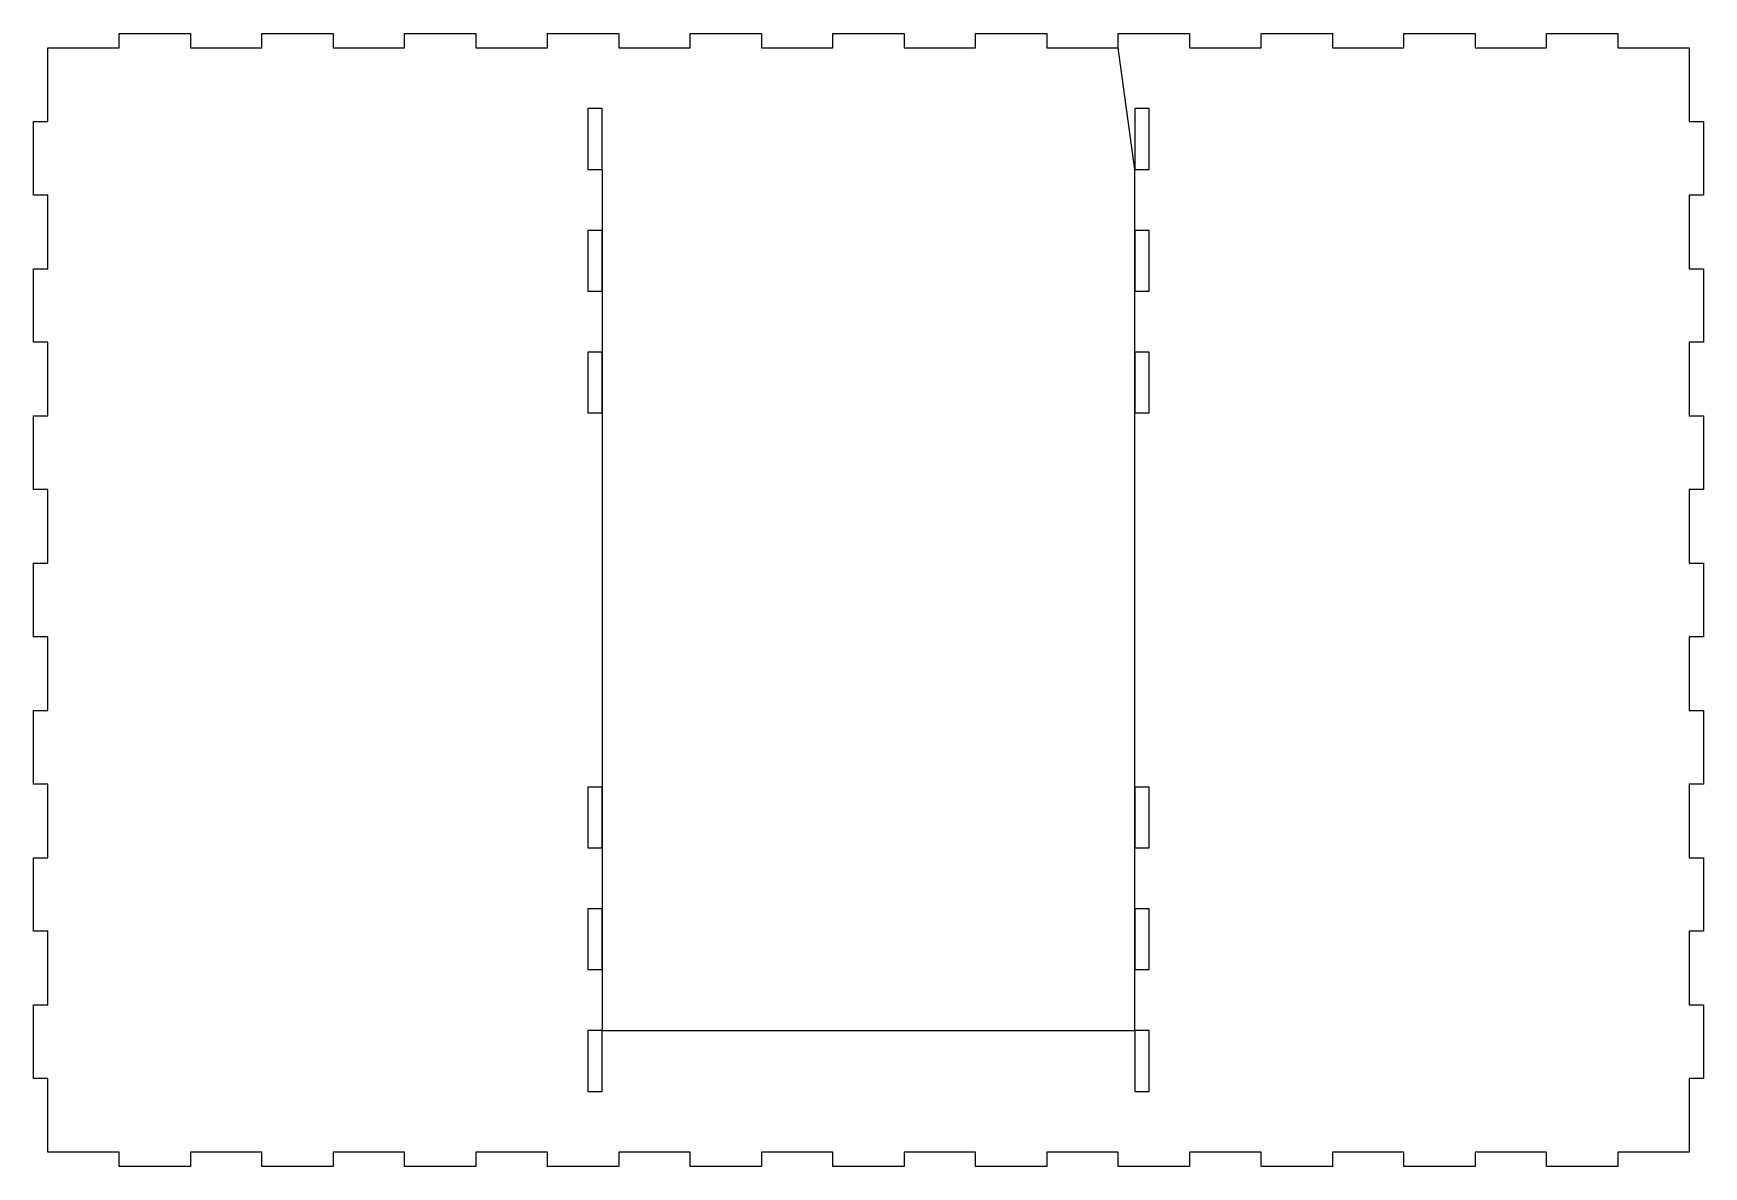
# Model space of a CAD drawing. Extents: x -336 to 336, y -2 to 454.
import ezdxf

# ---------------------------------------------------------------- set-up
doc = ezdxf.new("R2010")
doc.units = 0

msp = doc.modelspace()

# ---------------------------------------------------------------- linework, layer by layer
at = {"layer": '1', "color": 1}
for p, q in [((-301.487, 447.9), (-301.487, 453.7)), ((-301.487, 453.7), (-272.774, 453.7)), ((-272.774, 453.7), (-272.774, 447.9)), ((-244.061, 447.9), (-244.061, 453.7)), ((-244.061, 453.7), (-215.348, 453.7)), ((-215.348, 453.7), (-215.348, 447.9)), ((-186.635, 447.9), (-186.635, 453.7)), ((-186.635, 453.7), (-157.922, 453.7)), ((-157.922, 453.7), (-157.922, 447.9)), ((-129.209, 447.9), (-129.209, 453.7)), ((-129.209, 453.7), (-100.496, 453.7)), ((-100.496, 453.7), (-100.496, 447.9)), ((-71.783, 447.9), (-71.783, 453.7)), ((-71.783, 453.7), (-43.07, 453.7)), ((-43.07, 453.7), (-43.07, 447.9)), ((-14.357, 447.9), (-14.357, 453.7)), ((-14.357, 453.7), (14.356, 453.7)), ((14.356, 453.7), (14.357, 447.9)), ((43.07, 447.9), (43.07, 453.7)), ((43.07, 453.7), (71.783, 453.7)), ((71.783, 453.7), (71.783, 447.9)), ((100.496, 447.9), (100.496, 453.7)), ((100.496, 453.7), (129.209, 453.7)), ((129.209, 453.7), (129.209, 447.9)), ((157.922, 447.9), (157.922, 453.7)), ((157.922, 453.7), (186.635, 453.7)), ((186.635, 453.7), (186.635, 447.9)), ((215.348, 447.9), (215.348, 453.7)), ((215.348, 453.7), (244.061, 453.7)), ((244.061, 453.7), (244.061, 447.9)), ((272.774, 447.9), (272.774, 453.7)), ((272.774, 453.7), (301.487, 453.7)), ((301.487, 453.7), (301.487, 447.9)), ((-330.2, 418.267), (-330.2, 447.9)), ((-330.2, 447.9), (-301.487, 447.9)), ((-272.774, 447.9), (-244.061, 447.9)), ((-215.348, 447.9), (-186.635, 447.9)), ((-157.922, 447.9), (-129.209, 447.9)), ((-100.496, 447.9), (-71.783, 447.9)), ((-43.07, 447.9), (-14.357, 447.9)), ((14.357, 447.9), (43.07, 447.9)), ((71.783, 447.9), (100.496, 447.9)), ((100.496, 447.9), (100.496, 447.9)), ((129.209, 447.9), (157.922, 447.9)), ((186.635, 447.9), (215.348, 447.9)), ((244.061, 447.9), (272.774, 447.9)), ((301.487, 447.9), (330.2, 447.9)), ((330.2, 447.9), (330.2, 418.267)), ((-107.167, 423.407), (-112.967, 423.407)), ((-112.967, 423.407), (-112.967, 398.914)), ((-107.167, 398.914), (-107.167, 423.407)), ((112.967, 423.407), (107.167, 423.407)), ((107.167, 423.407), (107.167, 398.915)), ((112.967, 398.914), (112.967, 423.407)), ((-336, 388.633), (-336, 418.267)), ((-336, 418.267), (-330.2, 418.267)), ((330.2, 418.267), (336, 418.267)), ((336, 418.267), (336, 388.633)), ((-112.967, 398.914), (-107.168, 398.914)), ((-107.168, 398.914), (-107.167, 398.914)), ((107.167, 398.915), (107.167, 398.914)), ((107.167, 398.914), (107.167, 398.914)), ((107.167, 398.914), (112.967, 398.914)), ((-330.2, 388.633), (-336, 388.633)), ((-330.2, 359), (-330.2, 388.633)), ((336, 388.633), (330.2, 388.633)), ((330.2, 388.633), (330.2, 359)), ((-107.167, 374.421), (-112.967, 374.421)), ((-112.967, 374.421), (-112.967, 349.929)), ((-107.167, 349.929), (-107.167, 374.421)), ((107.168, 374.421), (107.167, 374.421)), ((107.167, 374.421), (107.167, 349.929)), ((112.967, 374.421), (107.168, 374.421)), ((112.967, 349.929), (112.967, 374.421)), ((-336, 329.367), (-336, 359)), ((-336, 359), (-330.2, 359)), ((330.2, 359), (336, 359)), ((336, 359), (336, 329.367)), ((-112.967, 349.929), (-107.168, 349.929)), ((-107.168, 349.929), (-107.167, 349.929)), ((107.167, 349.929), (112.967, 349.929)), ((-330.2, 329.367), (-336, 329.367)), ((-330.2, 299.733), (-330.2, 329.367)), ((336, 329.367), (330.2, 329.367)), ((330.2, 329.367), (330.2, 299.733)), ((-107.167, 325.436), (-112.967, 325.436)), ((-112.967, 325.436), (-112.967, 300.943)), ((-107.167, 300.943), (-107.167, 325.436)), ((107.168, 325.436), (107.167, 325.436)), ((107.167, 325.436), (107.167, 300.943)), ((112.967, 325.436), (107.168, 325.436)), ((112.967, 300.943), (112.967, 325.436)), ((-336, 270.1), (-336, 299.733)), ((-336, 299.733), (-330.2, 299.733)), ((-112.967, 300.943), (-107.168, 300.943)), ((-107.168, 300.943), (-107.167, 300.943)), ((107.167, 300.943), (112.967, 300.943)), ((330.2, 299.733), (336, 299.733)), ((336, 299.733), (336, 270.1)), ((-330.2, 270.1), (-336, 270.1)), ((-330.2, 240.467), (-330.2, 270.1)), ((336, 270.1), (330.2, 270.1)), ((330.2, 270.1), (330.2, 240.467)), ((-336, 210.833), (-336, 240.467)), ((-336, 240.467), (-330.2, 240.467)), ((330.2, 240.467), (336, 240.467)), ((336, 240.467), (336, 210.833)), ((-330.2, 210.833), (-336, 210.833)), ((-330.2, 181.2), (-330.2, 210.833)), ((336, 210.833), (330.2, 210.833)), ((330.2, 210.833), (330.2, 181.2)), ((-336, 151.567), (-336, 181.2)), ((-336, 181.2), (-330.2, 181.2)), ((330.2, 181.2), (336, 181.2)), ((336, 181.2), (336, 151.567)), ((-330.2, 151.567), (-336, 151.567)), ((-330.2, 121.933), (-330.2, 151.567)), ((-107.167, 150.357), (-112.967, 150.357)), ((-112.967, 150.357), (-112.967, 125.864)), ((-107.167, 125.864), (-107.167, 150.357)), ((107.168, 150.357), (107.167, 150.357)), ((107.167, 150.357), (107.167, 125.864)), ((112.967, 150.357), (107.168, 150.357)), ((112.967, 125.864), (112.967, 150.357)), ((336, 151.567), (330.2, 151.567)), ((330.2, 151.567), (330.2, 121.933)), ((-336, 92.3), (-336, 121.933)), ((-336, 121.933), (-330.2, 121.933)), ((-112.967, 125.864), (-107.168, 125.864)), ((-107.168, 125.864), (-107.167, 125.864)), ((107.167, 125.864), (112.967, 125.864)), ((330.2, 121.933), (336, 121.933)), ((336, 121.933), (336, 92.3)), ((-107.167, 101.371), (-112.967, 101.371)), ((-112.967, 101.371), (-112.967, 76.879)), ((-107.167, 76.879), (-107.167, 101.371)), ((107.168, 101.371), (107.167, 101.371)), ((107.167, 101.371), (107.167, 76.879)), ((112.967, 101.371), (107.168, 101.371)), ((112.967, 76.879), (112.967, 101.371)), ((-330.2, 92.3), (-336, 92.3)), ((-330.2, 62.667), (-330.2, 92.3)), ((336, 92.3), (330.2, 92.3)), ((330.2, 92.3), (330.2, 62.667)), ((-112.967, 76.879), (-107.168, 76.879)), ((-107.168, 76.879), (-107.167, 76.879)), ((107.167, 76.879), (112.967, 76.879)), ((-336, 33.033), (-336, 62.667)), ((-336, 62.667), (-330.2, 62.667)), ((330.2, 62.667), (336, 62.667)), ((336, 62.667), (336, 33.033)), ((-107.167, 52.386), (-112.967, 52.386)), ((-112.967, 52.386), (-112.967, 27.893)), ((-107.167, 52.385), (-107.167, 52.386)), ((-107.167, 27.893), (-107.167, 52.385)), ((107.168, 52.386), (107.167, 52.386)), ((107.167, 52.386), (107.167, 27.893)), ((112.967, 52.386), (107.168, 52.386)), ((112.967, 27.893), (112.967, 52.386)), ((-330.2, 33.033), (-336, 33.033)), ((-330.2, 3.4), (-330.2, 33.033)), ((-112.967, 27.893), (-107.167, 27.893)), ((107.167, 27.893), (112.967, 27.893)), ((336, 33.033), (330.2, 33.033)), ((330.2, 33.033), (330.2, 3.4)), ((-301.487, 3.4), (-330.2, 3.4)), ((-301.487, -2.4), (-301.487, 3.4)), ((-244.061, 3.4), (-272.774, 3.4)), ((-272.774, 3.4), (-272.774, -2.4)), ((-244.061, -2.4), (-244.061, 3.4)), ((-186.635, 3.4), (-215.348, 3.4)), ((-215.348, 3.4), (-215.348, -2.4)), ((-186.635, -2.4), (-186.635, 3.4)), ((-129.209, 3.4), (-157.922, 3.4)), ((-157.922, 3.4), (-157.922, -2.4)), ((-129.209, -2.4), (-129.209, 3.4)), ((-71.783, 3.4), (-100.496, 3.4)), ((-100.496, 3.4), (-100.496, -2.4)), ((-71.783, -2.4), (-71.783, 3.4)), ((-14.357, 3.4), (-43.07, 3.4)), ((-43.07, 3.4), (-43.07, -2.4)), ((-14.356, -2.4), (-14.357, 3.4)), ((43.07, 3.4), (14.357, 3.4)), ((14.357, 3.4), (14.357, -2.4)), ((43.07, -2.4), (43.07, 3.4)), ((100.496, 3.4), (71.783, 3.4)), ((71.783, 3.4), (71.783, -2.4)), ((100.496, -2.4), (100.496, 3.4)), ((157.922, 3.4), (129.209, 3.4)), ((129.209, 3.4), (129.209, -2.4)), ((157.922, -2.4), (157.922, 3.4)), ((215.348, 3.4), (186.635, 3.4)), ((186.635, 3.4), (186.635, -2.4)), ((215.348, -2.4), (215.348, 3.4)), ((272.774, 3.4), (244.061, 3.4)), ((244.061, 3.4), (244.061, -2.4)), ((272.774, -2.4), (272.774, 3.4)), ((330.2, 3.4), (301.487, 3.4)), ((301.487, 3.4), (301.487, -2.4)), ((-272.774, -2.4), (-301.487, -2.4)), ((-215.348, -2.4), (-244.061, -2.4)), ((-157.922, -2.4), (-186.635, -2.4)), ((-100.496, -2.4), (-129.209, -2.4)), ((-43.07, -2.4), (-71.783, -2.4)), ((14.357, -2.4), (-14.356, -2.4)), ((71.783, -2.4), (43.07, -2.4)), ((129.209, -2.4), (100.496, -2.4)), ((186.635, -2.4), (157.922, -2.4)), ((244.061, -2.4), (215.348, -2.4)), ((301.487, -2.4), (272.774, -2.4))]:
    msp.add_line(p, q, dxfattribs=at)
at = {"layer": '1', "color": 3}
for p, q in [((107.167, 398.914, 5), (100.495, 447.9, 5)), ((100.495, 447.9, 5), (100.495, 447.9)), ((100.496, 447.9), (100.496, 447.9, 15)), ((-107.168, 398.914, 15), (-107.168, 398.914, 15)), ((-107.168, 398.914, 15), (-107.168, 398.914)), ((-107.167, 398.914, 5), (-107.168, 349.929, 5)), ((-107.167, 398.914), (-107.167, 398.914, 5)), ((107.167, 374.421, 5), (107.167, 398.915, 5)), ((107.167, 398.915, 5), (107.167, 398.915)), ((107.167, 398.914), (107.167, 398.914, 5)), ((107.167, 325.436, 5), (107.168, 374.421, 5)), ((107.167, 374.421), (107.167, 374.421, 5)), ((107.168, 374.421, 5), (107.168, 374.421)), ((-107.168, 349.929, 5), (-107.168, 349.929)), ((-107.167, 349.929, 5), (-107.168, 300.943, 5)), ((-107.167, 349.929), (-107.167, 349.929, 5)), ((107.167, 150.357, 5), (107.168, 325.436, 5)), ((107.167, 325.436), (107.167, 325.436, 5)), ((107.168, 325.436, 5), (107.168, 325.436)), ((-107.168, 300.943, 5), (-107.168, 300.943)), ((-107.167, 300.943, 5), (-107.168, 125.864, 5)), ((-107.167, 300.943), (-107.167, 300.943, 5)), ((107.167, 101.371, 5), (107.168, 150.357, 5)), ((107.167, 150.357), (107.167, 150.357, 5)), ((107.168, 150.357, 5), (107.168, 150.357)), ((-107.168, 125.864, 5), (-107.168, 125.864)), ((-107.167, 125.864, 5), (-107.168, 76.879, 5)), ((-107.167, 125.864), (-107.167, 125.864, 5)), ((107.167, 52.385, 5), (107.168, 101.371, 5)), ((107.167, 101.371), (107.167, 101.371, 5)), ((107.168, 101.371, 5), (107.168, 101.371)), ((-107.168, 76.879, 5), (-107.168, 76.879)), ((-107.167, 76.879), (-107.167, 76.879, 5)), ((-107.167, 76.879, 5), (-107.167, 52.385, 5)), ((-107.167, 52.385, 5), (-107.167, 52.385)), ((-107.167, 52.385), (-107.167, 52.385, 5)), ((-107.167, 52.385, 5), (107.168, 52.385, 5)), ((107.167, 52.385), (107.167, 52.385, 5)), ((107.168, 52.385, 5), (107.168, 52.385))]:
    msp.add_line(p, q, dxfattribs=at)
at = {"layer": '1', "color": 2}
for p, q in [((100.495, 447.9), (100.496, 447.9)), ((100.496, 447.9), (100.496, 447.9)), ((-107.168, 398.914), (-107.168, 398.914)), ((-107.168, 398.914), (-107.167, 398.914)), ((107.167, 398.915), (107.167, 398.915)), ((107.167, 398.915), (107.167, 398.914)), ((107.168, 374.421), (107.167, 374.421)), ((107.168, 374.421), (107.168, 374.421)), ((-107.168, 349.929), (-107.168, 349.929)), ((-107.168, 349.929), (-107.167, 349.929)), ((107.168, 325.436), (107.167, 325.436)), ((107.168, 325.436), (107.168, 325.436)), ((-107.168, 300.943), (-107.168, 300.943)), ((-107.168, 300.943), (-107.167, 300.943)), ((107.168, 150.357), (107.167, 150.357)), ((107.168, 150.357), (107.168, 150.357)), ((-107.168, 125.864), (-107.168, 125.864)), ((-107.168, 125.864), (-107.167, 125.864)), ((107.168, 101.371), (107.167, 101.371)), ((107.168, 101.371), (107.168, 101.371)), ((-107.168, 76.879), (-107.168, 76.879)), ((-107.168, 76.879), (-107.167, 76.879)), ((-107.167, 52.385), (-107.167, 52.385)), ((-107.167, 52.385), (-107.167, 52.385)), ((107.168, 52.386), (107.167, 52.385)), ((107.168, 52.385), (107.168, 52.386))]:
    msp.add_line(p, q, dxfattribs=at)

doc.saveas('drawing.dxf')
